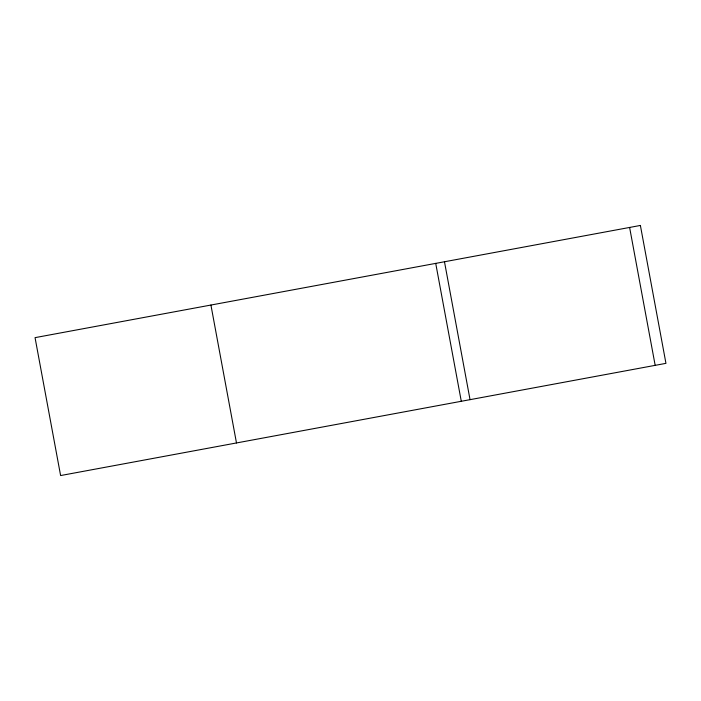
<?xml version="1.0" encoding="UTF-8"?>
<svg xmlns="http://www.w3.org/2000/svg" width="701" height="701" viewBox="0 0 701 701"><rect width="100%" height="100%" fill="white"/><g stroke="black" fill="none" stroke-linecap="round" stroke-linejoin="round"><path stroke-width="1.05" d="M629.612 227.448L655.172 365.352M444.478 261.762L470.038 399.666M435.724 263.383L461.284 401.287M210.922 305.049L236.482 442.953M640.39 225.45L35.05 337.645L60.61 475.55L665.95 363.355L640.39 225.45"/></g></svg>
